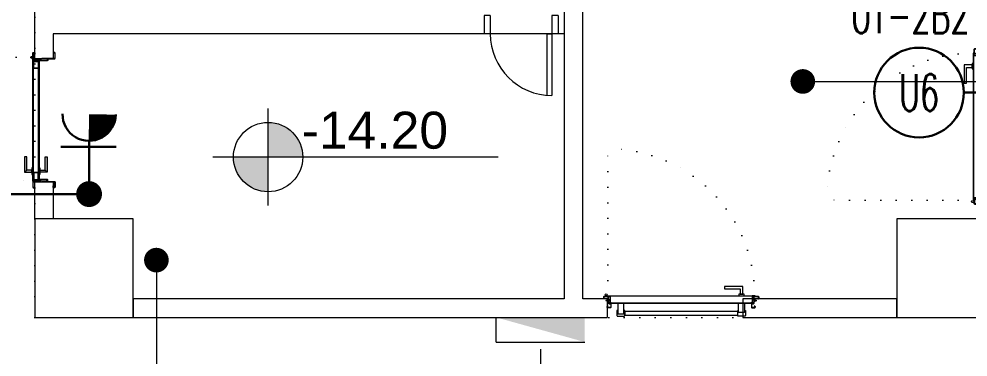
# Model space of a CAD drawing. Header units: metres. Extents: x -13194 to 152406, y -14653 to 29421.
# Drawn here: x 3647 to 4418, y 2368 to 2642 of the extents above; entities that cross this region are included whole.
import ezdxf
from ezdxf.enums import TextEntityAlignment as Align

# ---------------------------------------------------------------- set-up
doc = ezdxf.new("R2010")
doc.units = ezdxf.units.M
doc.header["$LTSCALE"] = 100
doc.header["$MEASUREMENT"] = 0
doc.linetypes.add('DOT2', pattern=[0.125, 0, -0.125])
doc.linetypes.add('HIDDEN', pattern=[0.375, 0.25, -0.125])
doc.layers.get('0').update_dxf_attribs({"color": 9, "lineweight": 9})
for name, color, linetype, lineweight in [('00', 9, 'Continuous', 9), ('01', 9, 'Continuous', 9), ('05S', 9, 'Continuous', 9), ('06B', 9, 'Continuous', 9), ('06D', 9, 'Continuous', 9), ('10', 9, 'Continuous', 9), ('14', 9, 'Continuous', 9), ('20', 9, 'DOT2', 9), ('21', 9, 'Continuous', 9), ('21_mahal200', 9, 'Continuous', 9), ('32-ekipman', 9, 'Continuous', 9), ('E-ETANŞ PRİZ', 7, 'Continuous', 30), ('E-HIZ KONTROL ANAHTARI', 7, 'Continuous', 30), ('E-KABLO', 7, 'Continuous', 30), ('E-LINYE', 7, 'Continuous', 30)]:
    doc.layers.add(name, color=color, linetype=linetype, lineweight=lineweight)
doc.styles.add('Arial', font='arial.ttf', dxfattribs={"height": 2.5})
doc.styles.add('E-YAZI', font='txttw.shx')
doc.styles.add('MuuM_TEXT-ITALIC', font='ARIALNI.TTF')
doc.styles.add('MuuM_TEXT-STANDART', font='ARIALN.TTF')
doc.dimstyles.new('MuuM_DIM200', dxfattribs={"dimscale": 20, "dimtxt": 2, "dimasz": 1, "dimexe": 1, "dimexo": 1, "dimgap": 1, "dimtad": 1, "dimdec": 1, "dimrnd": 0.5, "dimdsep": 46, "dimtxsty": 'MuuM_TEXT-STANDART', "dimblk": 'ARCHTICK', "dimcen": 0, "dimdle": 0.15, "dimclrd": 256, "dimclre": 256, "dimclrt": 256, "dimadec": 0, "dimazin": 0, "dimtfac": 5, "dimtdec": 1, "dimtix": 1, "dimtmove": 2, "dimatfit": 3, "dimldrblk": 'DOT', "dimfxl": 3, "dimfxlon": 1, "dimtolj": 1, "dimlwd": -1, "dimlwe": -1, "dimarcsym": 0})

# ---------------------------------------------------------------- blocks, each defined once
blk = doc.blocks.new('100_ETANŞ PRİZ')
at = {"layer": 'E-ETANŞ PRİZ', "color": 4}
for p, q in [((0, 2.4), (0, 0)), ((-1.223, 2.136), (1.279, 2.136))]:
    blk.add_line(p, q, dxfattribs=at)
at = {"layer": 'E-ETANŞ PRİZ', "color": 4, "const_width": 1.2}
blk.add_lwpolyline([(0.01, 3, -0.414214), (-0.6, 3.59)], format="xyb", dxfattribs=at)
at = {"layer": 'E-ETANŞ PRİZ', "color": 4}
blk.add_arc((0, 3.6), 1.2, 180.7551, 0.7551, dxfattribs=at)
blk = doc.blocks.new('p-kolon_80x80')
blk.add_lwpolyline([(-40, -40), (40, -40), (40, 40), (-40, 40)], close=True)
blk = doc.blocks.new('2.bod.sitatik')
at = {"layer": '01'}
for p in [(3700, -6190), (4400, -6190)]:
    blk.add_blockref('p-kolon_80x80', p, dxfattribs=at)
blk = doc.blocks.new('*U19')
at = {"ltscale": 15}
for p, q in [((-24.9, 0.9), (-25.7, 0)), ((-24.9, -0.9), (-25.7, 0)), ((-22.9, 1.5), (-24.9, 0.9)), ((-22.9, 1.5), (-22.9, -1.5)), ((-21.2, -2.7), (-18.1, 2.8)), ((-21, -2.7), (-17.9, 2.7)), ((-19.7, -2.7), (-16.6, 2.8)), ((-19.5, -2.7), (-16.4, 2.7)), ((-18.5, 1.5), (-18.3, 2)), ((-18.2, -2.7), (-15.1, 2.8)), ((-18, -2.7), (-14.9, 2.7)), ((-17, 1.5), (-16.8, 2)), ((-16.7, -2.7), (-13.6, 2.8)), ((-16.5, -2.7), (-13.4, 2.7)), ((-15.5, 1.5), (-15.3, 2)), ((-15.2, -2.7), (-12.1, 2.8)), ((-15, -2.7), (-11.9, 2.7)), ((-14, 1.5), (-13.8, 2)), ((-13.7, -2.7), (-10.6, 2.8)), ((-13.5, -2.7), (-10.4, 2.7)), ((-12.5, 1.5), (-12.3, 2)), ((-12.2, -2.7), (-9.1, 2.8)), ((-12, -2.7), (-8.9, 2.7)), ((-11, 1.5), (-10.8, 2)), ((-10.7, -2.7), (-7.6, 2.8)), ((-10.5, -2.7), (-7.4, 2.7)), ((-9.5, 1.5), (-9.3, 2)), ((-9.2, -2.7), (-6.1, 2.8)), ((-9, -2.7), (-5.9, 2.7)), ((-8, 1.5), (-7.8, 2)), ((-7.7, -2.7), (-4.6, 2.8)), ((-7.5, -2.7), (-4.4, 2.7)), ((-6.5, 1.5), (-6.3, 2)), ((-6.2, -2.7), (-3.1, 2.8)), ((-6, -2.7), (-2.9, 2.7)), ((-5, 1.5), (-4.8, 2)), ((-4.7, -2.7), (-1.6, 2.8)), ((-4.5, -2.7), (-1.4, 2.7)), ((-3.5, 1.5), (-3.3, 2)), ((-2, 1.5), (-1.8, 2)), ((-0.5, 4.2), (-1.5, 1.5)), ((0, 0.5), (-0.6, 0.5)), ((-24.9, -0.9), (-22.9, -1.5)), ((-8.6, -1.5), (-22.9, -1.5)), ((-21.2, -2.7), (-20.9, -1.5)), ((-20.3, -1.5), (-19.1, -1.5)), ((-19.7, -2.7), (-19.4, -1.5)), ((-18.8, -1.5), (-17.6, -1.5)), ((-18.2, -2.7), (-17.9, -1.5)), ((-17.3, -1.5), (-16.1, -1.5)), ((-16.7, -2.7), (-16.4, -1.5)), ((-15.8, -1.5), (-14.6, -1.5)), ((-15.2, -2.7), (-14.9, -1.5)), ((-14.3, -1.5), (-13.1, -1.5)), ((-13.7, -2.7), (-13.4, -1.5)), ((-12.8, -1.5), (-11.6, -1.5)), ((-12.2, -2.7), (-11.9, -1.5)), ((-11.3, -1.5), (-10.1, -1.5)), ((-10.7, -2.7), (-10.4, -1.5)), ((-9.8, -1.5), (-8.6, -1.5)), ((-9.2, -2.7), (-8.9, -1.5)), ((-8.3, -1.5), (-7.1, -1.5)), ((-7.7, -2.7), (-7.4, -1.5)), ((-6.8, -1.5), (-5.6, -1.5)), ((-6.2, -2.7), (-5.9, -1.5)), ((-5.3, -1.5), (-4.1, -1.5)), ((-4.7, -2.7), (-4.4, -1.5)), ((-3.8, -1.5), (-2.1, -1.5)), ((-0.5, -4.2), (-1.5, -1.5)), ((0, -0.5), (-0.6, -0.5))]:
    blk.add_line(p, q, dxfattribs=at)
for p, q in [((-6.9, 1.5), (-22.9, 1.5)), ((-17.4, 1.5), (-18.6, 1.5)), ((-15.9, 1.5), (-17.1, 1.5)), ((-14.4, 1.5), (-15.6, 1.5)), ((-12.9, 1.5), (-14.1, 1.5)), ((-11.4, 1.5), (-12.6, 1.5)), ((-9.9, 1.5), (-11.1, 1.5)), ((-8.4, 1.5), (-9.6, 1.5)), ((-6.9, 1.5), (-8.1, 1.5)), ((-5.4, 1.5), (-6.6, 1.5)), ((-3.9, 1.5), (-5.1, 1.5)), ((-2.4, 1.5), (-3.6, 1.5)), ((-1.5, 1.5), (-2.1, 1.5)), ((0, 0.5), (0, 4.1)), ((-1.5, -1.5), (-2.1, -1.5)), ((0, -0.5), (0, -4.1))]:
    blk.add_line(p, q)
for centre, radius, start, end in [((-26, 3.9), 3.92, 274.361, 322.10246), ((-26, -3.9), 3.92, 37.89754, 85.639), ((-18, 2.8), 0.0971, 330.32042, 150.32042), ((-16.5, 2.8), 0.0971, 330.32042, 150.32042), ((-15, 2.8), 0.0971, 330.32042, 150.32042), ((-13.5, 2.8), 0.0971, 330.32042, 150.32042), ((-12, 2.8), 0.0971, 330.32042, 150.32042), ((-10.5, 2.8), 0.0971, 330.32042, 150.32042), ((-9, 2.8), 0.0971, 330.32042, 150.32042), ((-7.5, 2.8), 0.0971, 330.32042, 150.32042), ((-6, 2.8), 0.0971, 330.32042, 150.32042), ((-4.5, 2.8), 0.0971, 330.32042, 150.32042), ((-3, 2.8), 0.0971, 330.32042, 150.32042), ((-1.5, 2.8), 0.0971, 330.32042, 150.32042), ((-0.6, 0), 0.486, 90, 270), ((-0.3, 4.1), 0.25, 0, 150.08641), ((-21.1, -2.7), 0.0971, 150.32042, 330.32042), ((-19.6, -2.7), 0.0971, 150.32042, 330.32042), ((-18.1, -2.7), 0.0971, 150.32042, 330.32042), ((-16.6, -2.7), 0.0971, 150.32042, 330.32042), ((-15.1, -2.7), 0.0971, 150.32042, 330.32042), ((-13.6, -2.7), 0.0971, 150.32042, 330.32042), ((-12.1, -2.7), 0.0971, 150.32042, 330.32042), ((-10.6, -2.7), 0.0971, 150.32042, 330.32042), ((-9.1, -2.7), 0.0971, 150.32042, 330.32042), ((-7.6, -2.7), 0.0971, 150.32042, 330.32042), ((-6.1, -2.7), 0.0971, 150.32042, 330.32042), ((-4.6, -2.7), 0.0971, 150.32042, 330.32042), ((-0.3, -4.1), 0.25, 209.91359, 0)]:
    blk.add_arc(centre, radius, start, end, dxfattribs=at)
blk = doc.blocks.new('conta')
at = {"ltscale": 10}
for p, q in [((-2649.87, 5345.53), (-2649.81, 5345.61)), ((-2649.72, 5345.4), (-2649.28, 5345.4)), ((-2649.25, 5345.41), (-2649.09, 5345.51)), ((-2648.83, 5344.87), (-2648.56, 5345.24)), ((-2648.77, 5345.12), (-2648.63, 5345.3)), ((-2648.56, 5345.31), (-2648.56, 5345.31)), ((-2649.88, 5344.46), (-2649.78, 5344.3)), ((-2649.78, 5344.3), (-2649.74, 5344.3)), ((-2648.97, 5344.05), (-2648.78, 5343.8)), ((-2648.87, 5344.09), (-2648.7, 5343.86)), ((-2648.71, 5343.79), (-2648.71, 5343.79))]:
    blk.add_line(p, q, dxfattribs=at)
for centre, radius, start, end in [((-2653.03, 5345), 3.19, 350.46739, 8.93723), ((-2649.83, 5345.5), 0.05, 140.63452, 188.93723), ((-2649.74, 5345.58), 0.0696, 22.24275, 159.25804), ((-2650.94, 5345.01), 1.24, 340.33821, 16.77718), ((-2649.72, 5345.37), 0.03, 90, 196.77718), ((-2649.28, 5345.45), 0.05, 270, 303.00619), ((-2649.08, 5345.49), 0.03, 4.79721, 123.00619), ((-2650.22, 5344.99), 1.27, 338.70659, 23.04177), ((-2649.01, 5345.57), 0.05, 18.79511, 42.1429), ((-2651.17, 5344.83), 2.33, 7.58966, 18.79511), ((-2658.2, 5345.19), 9.36, 353.68569, 357.8537), ((-2648.81, 5345.15), 0.05, 187.58966, 322.73473), ((-2648.79, 5344.84), 0.05, 142.73473, 180.2669), ((-2648.59, 5345.27), 0.05, 52.73473, 142.73473), ((-2648.59, 5345.27), 0.05, 322.73473, 52.73473), ((-2649.87, 5344.47), 0.02, 170.46739, 213.74513), ((-2649.74, 5344.58), 0.03, 160.33821, 273.26661), ((-2649.56, 5341.55), 3.01, 80.43616, 93.26661), ((-2649.22, 5344.14), 0.231, 353.95711, 81.90038), ((-2649.06, 5344.54), 0.03, 260.43616, 338.70659), ((-2648.89, 5344.11), 0.1, 173.95711, 217.26527), ((-2648.79, 5344.15), 0.1, 173.68569, 217.26527), ((-2648.74, 5343.83), 0.05, 217.26527, 307.26527), ((-2648.74, 5343.83), 0.05, 307.26527, 37.26527)]:
    blk.add_arc(centre, radius, start, end, dxfattribs=at)
for points, knots in [([(-2648.98, 5345.6), (-2649, 5345.63), (-2649.09, 5345.71), (-2649.23, 5345.44), (-2649.32, 5345.74), (-2649.39, 5345.46), (-2649.51, 5345.75), (-2649.59, 5345.5), (-2649.65, 5345.57), (-2649.68, 5345.61)], [0.0086373, 0.0086373, 0.0086373, 0.0086373, 0.1097304, 0.3133405, 0.4430081, 0.5658764, 0.7165186, 0.8527974, 0.9648495, 0.9648495, 0.9648495, 0.9648495]), ([(-2649.74, 5344.31), (-2649.74, 5344.34), (-2649.7, 5344.52), (-2649.59, 5344.33), (-2649.34, 5344.36), (-2649.23, 5344.37), (-2649.18, 5344.37)], [0, 0, 0, 0, 0.1008757, 0.3841126, 0.5436166, 0.6906785, 0.6906785, 0.6906785, 0.6906785])]:
    blk.add_open_spline(points, degree=3, knots=knots, dxfattribs=at)
blk = doc.blocks.new('p-yn_sackasa')
at = {"layer": '10', "linetype": 'Continuous'}
for p, q in [((-2.19, 0), (-2.19, -0.15)), ((0, 6.16), (0, 6.9)), ((0.01, 6.9), (0.01, 6.15)), ((0.14, 6.9), (0.14, 6.16)), ((0.15, 6.9), (0.15, 6.16)), ((2.69, 7.16), (0.26, 7.16)), ((2.69, 7.15), (0.26, 7.15)), ((2.69, 7.02), (0.26, 7.02)), ((0.26, 7.01), (2.69, 7.01)), ((0.26, 6.05), (0.76, 6.05)), ((0.75, 6.04), (0.26, 6.04)), ((0.26, 5.91), (0.75, 5.91)), ((0.76, 5.9), (0.26, 5.9)), ((0.67, -0.71), (0.67, 2.27)), ((0.69, -0.71), (0.69, 2.27)), ((0.75, 5.91), (0.75, 6.04)), ((0.76, 5.9), (0.76, 6.05)), ((0.81, -0.71), (0.81, 2.27)), ((0.83, -0.71), (0.83, 2.27)), ((0.92, 2.33), (0.95, 2.32)), ((0.93, 2.34), (0.95, 2.33)), ((1.01, 2.46), (0.99, 2.47)), ((0.99, 2.46), (1.01, 2.45)), ((1.11, 2.52), (1.11, 3.73)), ((1.12, 2.52), (1.12, 3.73)), ((1.25, 3.73), (1.25, 2.52)), ((1.26, 2.52), (1.26, 3.73)), ((1.37, 3.98), (2.49, 3.98)), ((2.49, 3.97), (1.37, 3.97)), ((1.37, 3.84), (2.49, 3.84)), ((2.49, 3.83), (1.37, 3.83)), ((2.6, 3.69), (2.5, 3.36)), ((2.51, 3.35), (2.61, 3.69)), ((2.73, 3.65), (2.63, 3.32)), ((2.74, 3.64), (2.64, 3.31)), ((2.8, 3.29), (2.8, 6.9)), ((2.81, 3.29), (2.81, 6.9)), ((2.94, 3.29), (2.94, 6.9)), ((2.95, 3.29), (2.95, 6.9)), ((-2.95, -0.25), (-2.95, -1.75)), ((-2.94, -1.75), (-2.94, -0.25)), ((-2.81, -0.25), (-2.81, -1.75)), ((-2.8, -0.25), (-2.8, -1.75)), ((-2.19, 0), (-2.7, 0)), ((-2.2, -0.01), (-2.7, -0.01)), ((-2.2, -0.14), (-2.7, -0.14)), ((-2.19, -0.15), (-2.7, -0.15)), ((1.01, -1.85), (-2.7, -1.85)), ((1.01, -1.86), (-2.7, -1.86)), ((-2.7, -1.99), (1.01, -1.99)), ((1.01, -2), (-2.7, -2)), ((-2.2, -0.14), (-2.2, -0.01)), ((0.92, -0.77), (0.95, -0.76)), ((0.93, -0.78), (0.95, -0.77)), ((0.99, -0.89), (1.01, -0.88)), ((1.01, -0.89), (0.99, -0.91)), ((1.11, -0.96), (1.11, -1.75)), ((1.12, -0.96), (1.12, -1.75)), ((1.25, -0.96), (1.25, -1.75)), ((1.26, -0.96), (1.26, -1.75))]:
    blk.add_line(p, q, dxfattribs=at)
for points in [[(0.15, 2.14), (0.67, 2.14), (0.67, -0.54), (0.15, -0.54)], [(0.15, 2.14), (0.41, 2.14), (0.41, -0.54), (0.15, -0.54)]]:
    blk.add_lwpolyline(points, close=True, dxfattribs=at)
for centre, radius, start, end in [((0.26, 6.9), 0.261, 90, 180), ((0.26, 6.16), 0.261, 180, 270), ((0.26, 6.9), 0.249, 90, 180), ((0.26, 6.16), 0.249, 181.34499, 271.35021), ((0.26, 6.9), 0.122, 90, 180), ((0.26, 6.16), 0.122, 180, 270), ((0.26, 6.9), 0.11, 90, 180), ((0.26, 6.16), 0.11, 180, 270), ((0.89, 2.27), 0.219, 63.21528, 180), ((0.89, 2.27), 0.206, 63.21689, 180), ((0.89, 2.27), 0.0801, 63.21502, 180), ((0.89, 2.27), 0.0674, 63.21445, 180), ((1.04, 2.52), 0.206, 243.2197, 0), ((1.04, 2.52), 0.219, 243.21479, 0), ((1.04, 2.52), 0.0801, 243.22028, 0), ((1.04, 2.52), 0.0674, 243.21287, 0), ((1.37, 3.73), 0.253, 90, 180), ((1.37, 3.73), 0.24, 90, 180), ((1.37, 3.73), 0.114, 90, 180), ((1.37, 3.73), 0.101, 90, 180), ((2.49, 3.72), 0.261, 342.86025, 90), ((2.49, 3.72), 0.249, 342.86129, 90), ((2.49, 3.72), 0.122, 342.86074, 90), ((2.49, 3.72), 0.11, 342.86215, 90), ((2.72, 3.29), 0.232, 162.8601, 0), ((2.72, 3.29), 0.219, 162.86127, 0), ((2.72, 3.29), 0.0927, 162.86053, 0), ((2.72, 3.29), 0.0801, 162.86241, 0), ((2.69, 6.9), 0.261, 0, 90), ((2.69, 6.9), 0.249, 0, 90), ((2.69, 6.9), 0.122, 0, 90), ((2.69, 6.9), 0.11, 0, 90), ((-2.7, -0.25), 0.253, 90, 180), ((-2.7, -1.75), 0.253, 180, 270), ((-2.7, -0.25), 0.24, 90, 180), ((-2.7, -1.75), 0.24, 180, 270), ((-2.7, -0.25), 0.114, 90, 180), ((-2.7, -1.75), 0.114, 180, 270), ((-2.7, -0.25), 0.101, 90, 180), ((-2.7, -1.75), 0.101, 180, 270), ((0.89, -0.71), 0.219, 180, 296.78496), ((0.89, -0.71), 0.206, 180, 296.78515), ((0.89, -0.71), 0.0801, 180, 296.78498), ((0.89, -0.71), 0.0674, 180, 180.52454), ((0.89, -0.71), 0.0674, 180, 296.78713), ((1.04, -0.96), 0.219, 0, 116.78545), ((1.04, -0.96), 0.206, 0, 116.78362), ((1.04, -0.96), 0.0801, 0, 116.78105), ((1.04, -0.96), 0.0674, 0, 116.78713), ((1.01, -1.75), 0.114, 270, 0), ((1.01, -1.75), 0.24, 270, 0), ((1.01, -1.75), 0.101, 270, 0), ((1.01, -1.75), 0.253, 270, 0)]:
    blk.add_arc(centre, radius, start, end, dxfattribs=at)
at = {"layer": '10', "xscale": 0.0842696629213483, "yscale": 0.0842696629213483, "zscale": 0.0842696629213483}
blk.add_blockref('*U19', (0.95, 1.35), dxfattribs=at)
at = {"layer": '14', "xscale": -0.7887640449438696, "yscale": 0.7887640449438696, "zscale": 0.7887640449438204, "rotation": 90}
blk.add_blockref('conta', (4217.78, -2086.42), dxfattribs=at)
blk = doc.blocks.new('*U403')
at = {"layer": '06D'}
for points in [[(110.12, 4.76), (110.12, 11.01), (95.12, 11.01), (95.12, 9.14), (107.87, 9.14), (107.87, 9.14), (107.87, 4.76), (110.12, 4.76)], [(111.2, 3.51), (111.2, 4.76), (106.8, 4.76), (106.8, 3.51), (111.2, 3.51)]]:
    blk.add_lwpolyline(points, dxfattribs=at)
for points in [[(8.5, -11.11), (13.5, -11.11), (13.5, -2.49), (8.5, -2.49)], [(111.5, -9.99), (106.5, -9.99), (106.5, -2.49), (111.5, -2.49)], [(14.12, -12.36), (105.87, -12.36), (105.87, -9.23), (14.12, -9.23)]]:
    blk.add_lwpolyline(points, close=True, dxfattribs=at)
for points in [[(8.5, -8.61), (7.87, -8.61), (7.87, -12.61, 0.414214), (8.25, -12.98), (13.75, -12.98, 0.414214), (14.12, -12.61), (14.12, -8.61), (13.5, -8.61)], [(111.5, -8.61), (112.12, -8.61), (112.12, -12.61, -0.414214), (111.75, -12.98), (106.25, -12.98, -0.414214), (105.87, -12.61), (105.87, -8.61), (106.5, -8.61)]]:
    blk.add_lwpolyline(points, format="xyb", dxfattribs=at)
at = {"layer": '10', "ltscale": 10}
for p, q in [((-1.6, 3.68), (-1.73, 3.58)), ((-1.6, 3.68), (-1.73, 3.58)), ((-1.22, 3.11), (-1.22, 3.24)), ((-1.22, 3.11), (-1.22, 3.24)), ((-1.22, 3.11), (-1.05, 3.11)), ((-1.22, 3.11), (-1.05, 3.11)), ((-1.05, 2.95), (-1.05, 3.38)), ((-1.05, 2.95), (-1.05, 3.38)), ((-0.84, 2.95), (-0.84, 3.38)), ((-0.84, 2.95), (-0.84, 3.38)), ((0.3, 3.41), (0.3, 3.29)), ((0.4, 3.51), (119.6, 3.51)), ((0.4, 3.19), (2.25, 3.19)), ((0.45, 3.36), (119.54, 3.36)), ((0.45, 3.36), (0.45, 3.34)), ((0.45, 3.34), (2.35, 3.34)), ((1, 0.04), (2, 0.69)), ((2, 1.13), (2, 0.69)), ((2.3, 1.13), (2, 1.13)), ((2, 0.69), (2, -0.81)), ((2.3, 3.14), (2.3, -2.39)), ((2.3, 0.69), (2.3, 1.13)), ((2.3, -0.81), (2.3, 0.69)), ((2.45, 3.24), (2.45, -2.29)), ((117.55, 3.24), (117.55, -2.29)), ((119.54, 3.34), (117.65, 3.34)), ((117.7, 3.14), (117.7, -2.39)), ((117.7, 1.13), (117.7, -0.37)), ((118, 1.13), (117.7, 1.13)), ((117.7, 1.13), (117.7, -0.37)), ((118, 1.13), (117.7, 1.13)), ((119.6, 3.19), (117.75, 3.19)), ((118, -0.37), (118, 1.13)), ((118, -0.37), (118, 1.13)), ((118, 0.88), (119, 0.88)), ((118, 0.88), (119, 0.88)), ((118, 0.68), (119, 0.68)), ((118, 0.68), (119, 0.68)), ((119, 0.28), (118, -0.37)), ((119, 0.28), (118, -0.37)), ((119.55, 3.36), (119.55, 3.34)), ((119.7, 3.41), (119.7, 3.29)), ((2, -0.36), (1, -0.36)), ((2, -0.56), (1, -0.56)), ((2, -0.81), (2.3, -0.81)), ((2.4, -2.49), (117.6, -2.49)), ((2.5, -2.34), (117.5, -2.34)), ((117.7, -0.37), (117.7, -0.81)), ((117.7, -0.37), (117.7, -0.81)), ((117.7, -0.81), (118, -0.81)), ((117.7, -0.81), (118, -0.81)), ((118, -0.81), (118, -0.37)), ((118, -0.81), (118, -0.37))]:
    blk.add_line(p, q, dxfattribs=at)
blk.add_circle((-0.95, 4.22), 0.843, dxfattribs=at)
blk.add_circle((-0.95, 4.22), 0.843, dxfattribs=at)
for centre, radius, start, end in [((-0.95, 4.22), 1.01, 219.4092, 254.28614), ((-0.95, 4.22), 1.01, 219.4092, 254.28614), ((-0.42, 3.21), 0.428, 156.35197, 217.62095), ((-0.42, 3.21), 0.428, 156.35197, 217.62095), ((-0.42, 3.21), 0.302, 105.55242, 240.03149), ((-0.42, 3.21), 0.302, 105.55242, 240.03149), ((0.4, 3.41), 0.1, 90, 180), ((0.4, 3.29), 0.1, 180, 270), ((0.45, 3.36), 0.005, 90, 180), ((0.45, 3.34), 0.005, 180, 270), ((2.25, 3.14), 0.05, 0, 90), ((2.35, 3.24), 0.1, 0, 90), ((117.65, 3.24), 0.1, 90, 180), ((117.75, 3.14), 0.05, 90, 180), ((119.54, 3.36), 0.005, 0, 90), ((119.54, 3.34), 0.005, 270, 0), ((119.6, 3.41), 0.1, 0, 90), ((119.6, 3.29), 0.1, 270, 0), ((2.4, -2.39), 0.1, 180, 270), ((2.5, -2.29), 0.05, 180, 270), ((117.56, -2.35), 0.141, 284.92708, 345.07292)]:
    blk.add_arc(centre, radius, start, end, dxfattribs=at)
at = {"layer": '20'}
blk.add_lwpolyline([(0.3, 3.35), (0.3, 122.75, -0.414214), (119.7, 3.35, 1)], format="xyb", dxfattribs=at)
at = {"xscale": -1, "rotation": 180}
blk.add_blockref('p-yn_sackasa', (0, 0.95), dxfattribs=at)
at = {"rotation": 180}
blk.add_blockref('p-yn_sackasa', (120, 0.95), dxfattribs=at)
blk = doc.blocks.new('gr-p-barel kilitli kapı kolu')
at = {"layer": '05S'}
h = blk.add_hatch(color=256, dxfattribs=at)
h.paths.add_polyline_path([(1.3, 0.8), (-1.3, 0.8), (-1.3, 0.7), (1.3, 0.7)])
h.paths.add_polyline_path([(2.75, 0.7), (-2.75, 0.7), (-2.75, 0), (2.75, 0)])
h.paths.add_polyline_path([(-11.7, 4.9), (-11.7, 6.7), (0.9, 6.7), (0.9, 0.8), (-0.9, 0.8), (-0.9, 4.9)])
at = {"flags": 128}
for points in [[(-0.9, 0.8), (-0.9, 4.9), (-11.7, 4.9), (-11.7, 6.7), (0.9, 6.7), (0.9, 0.8)], [(-0.8, 5), (0.8, 6.6)]]:
    blk.add_lwpolyline(points, dxfattribs=at)
blk.add_lwpolyline([(-2.75, 0), (-2.75, 0.7), (2.75, 0.7), (2.75, 0)])
blk.add_lwpolyline([(-1.3, 0.7), (1.3, 0.7), (1.3, 0.8), (-1.3, 0.8)], close=True)
blk = doc.blocks.new('prf-scr2')
at = {"linetype": 'DOT2', "ltscale": 10}
blk.add_line((0, 0.19), (0, -1.06), dxfattribs=at)
for p, q in [((0.09, -0.24), (-0.09, -0.2)), ((-0.09, -0.24), (0.09, -0.28)), ((0.09, -0.32), (-0.09, -0.28)), ((-0.09, -0.32), (0.09, -0.36)), ((0.09, -0.4), (-0.09, -0.36)), ((-0.09, -0.4), (0.09, -0.44)), ((0.09, -0.48), (-0.09, -0.44)), ((-0.09, -0.48), (0.09, -0.52)), ((0.09, -0.56), (-0.09, -0.52)), ((-0.09, -0.56), (0.09, -0.6)), ((0.09, -0.64), (-0.09, -0.6)), ((-0.09, -0.64), (0.09, -0.68)), ((0.09, -0.72), (-0.09, -0.68)), ((-0.09, -0.72), (0.09, -0.76)), ((0.06, -0.84), (-0.08, -0.76)), ((-0.07, -0.8), (0.06, -0.84)), ((0.09, -0.17), (0, -0.15)), ((0, -0.18), (0.09, -0.2))]:
    blk.add_line(p, q)
blk.add_lwpolyline([(0.23, 0), (-0.23, 0), (-0.23, -0.01), (-0.12, -0.14), (0.12, -0.14), (0.23, -0.01), (0.23, 0)], close=True)
for points in [[(0.23, -0.01), (-0.23, -0.01)], [(-0.09, -0.14), (-0.09, -0.2), (-0.12, -0.22), (-0.12, -0.23), (-0.09, -0.24), (-0.09, -0.28), (-0.12, -0.3), (-0.12, -0.31), (-0.09, -0.32), (-0.09, -0.36), (-0.12, -0.38), (-0.12, -0.39), (-0.09, -0.4), (-0.09, -0.44), (-0.12, -0.46), (-0.12, -0.46), (-0.09, -0.48), (-0.09, -0.52), (-0.12, -0.54), (-0.12, -0.54), (-0.09, -0.56), (-0.09, -0.6), (-0.12, -0.62), (-0.12, -0.62), (-0.09, -0.64), (-0.09, -0.68), (-0.12, -0.69), (-0.12, -0.7), (-0.09, -0.72), (-0.09, -0.73), (-0.08, -0.76), (-0.1, -0.77), (-0.1, -0.78), (-0.07, -0.8), (-0.01, -0.94), (0, -0.95), (0.01, -0.94), (0.08, -0.76), (0.09, -0.76), (0.12, -0.74), (0.12, -0.73), (0.09, -0.72), (0.09, -0.68), (0.12, -0.66), (0.12, -0.66), (0.09, -0.64), (0.09, -0.6), (0.12, -0.58), (0.12, -0.58), (0.09, -0.56), (0.09, -0.52), (0.12, -0.5), (0.12, -0.5), (0.09, -0.48), (0.09, -0.44), (0.12, -0.43), (0.12, -0.42), (0.09, -0.4), (0.09, -0.36), (0.12, -0.35), (0.12, -0.34), (0.09, -0.32), (0.09, -0.28), (0.12, -0.27), (0.12, -0.26), (0.09, -0.24), (0.09, -0.2), (0.12, -0.19), (0.12, -0.18), (0.09, -0.17), (0.09, -0.14)]]:
    blk.add_lwpolyline(points)
blk = doc.blocks.new('K-SAC-01')
at = {"layer": '10'}
for points in [[(-4.6, 16.2, -0.414214), (-4.5, 16.3), (-0.1, 16.3, -0.414214), (0, 16.2), (0, 5.9), (0.2, 5.9), (0.2, 16.2, 0.414214), (-0.1, 16.5), (-4.5, 16.5, 0.414214), (-4.8, 16.2), (-4.8, 15.3, 0.414214), (-4.5, 15), (-3.4, 15), (-3.4, 15.2), (-4.5, 15.2, -0.414214), (-4.6, 15.3)], [(104.6, 16.2, 0.414214), (104.5, 16.3), (100.1, 16.3, 0.414214), (100, 16.2), (100, 5.9), (99.8, 5.9), (99.8, 16.2, -0.414214), (100.1, 16.5), (104.5, 16.5, -0.414214), (104.8, 16.2), (104.8, 15.3, -0.414214), (104.5, 15), (103.4, 15), (103.4, 15.2), (104.5, 15.2, 0.414214), (104.6, 15.3)], [(0.2, 10.3, -0.414214), (0.5, 10.6), (1.5, 10.6, -0.414214), (1.8, 10.3), (1.8, 3.9, -0.414214), (1.5, 3.6, -0.414214), (1.2, 3.9), (1.2, 4.8), (0.2, 4.8), (0.2, -1.2, -0.414214), (-0.1, -1.5), (-4.5, -1.5, -0.414214), (-4.8, -1.2), (-4.8, -0.3, -0.414214), (-4.5, 0), (-3.4, 0), (-3.4, -0.2), (-4.5, -0.2, 0.414214), (-4.6, -0.3), (-4.6, -1.2, 0.414214), (-4.5, -1.3), (-0.1, -1.3, 0.414214), (0, -1.2), (0, 5), (1.4, 5), (1.4, 3.9, 0.414214), (1.5, 3.8, 0.414214), (1.6, 3.9), (1.6, 10.3, 0.414214), (1.5, 10.4), (0.5, 10.4, 0.414214), (0.4, 10.3), (0.4, 9.4), (0.2, 9.4)], [(99.8, 10.3, 0.414214), (99.5, 10.6), (98.5, 10.6, 0.414214), (98.2, 10.3), (98.2, 3.9, 0.414214), (98.5, 3.6, 0.414214), (98.8, 3.9), (98.8, 4.8), (99.8, 4.8), (99.8, -1.2, 0.414214), (100.1, -1.5), (104.5, -1.5, 0.414214), (104.8, -1.2), (104.8, -0.3, 0.414214), (104.5, 0), (103.4, 0), (103.4, -0.2), (104.5, -0.2, -0.414214), (104.6, -0.3), (104.6, -1.2, -0.414214), (104.5, -1.3), (100.1, -1.3, -0.414214), (100, -1.2), (100, 5), (98.6, 5), (98.6, 3.9, -0.414214), (98.5, 3.8, -0.414214), (98.4, 3.9), (98.4, 10.3, -0.414214), (98.5, 10.4), (99.5, 10.4, -0.414214), (99.6, 10.3), (99.6, 9.4), (99.8, 9.4)], [(-0.38, -2.01), (1, -1.37), (1, 1.5), (1.2, 1.5), (1.2, -1.5), (-0.27, -2.18, -14.796002)]]:
    blk.add_lwpolyline(points, format="xyb", close=True, dxfattribs=at)
for points in [[(98.8, 0.15), (98.8, 2.15), (99.1, 2.15), (99.1, 3.19), (1.5, 3.19), (1.5, 2.15), (1.8, 2.15), (1.8, 0.15), (1.5, 0.15), (1.5, 1.85), (1.2, 1.85), (1.2, 3.49), (99.4, 3.49), (99.4, 1.85), (99.1, 1.85), (99.1, 0.15)], [(98.8, 2.15), (98.8, 0.15), (99.4, 0.15), (99.4, -1.5), (1.2, -1.5), (1.2, 0.15), (1.8, 0.15), (1.8, 2.15), (2.1, 2.15), (2.1, -0.15), (1.5, -0.15), (1.5, -1.2), (99.1, -1.2), (99.1, -0.15), (98.5, -0.15), (98.5, 2.15), (98.8, 2.15)]]:
    blk.add_lwpolyline(points, dxfattribs=at)
for points in [[(2.1, 3), (8.1, 3), (8.1, -1), (2.1, -1)], [(2.4, 2.7), (7.8, 2.7), (7.8, -0.7), (2.4, -0.7)], [(98.5, 3), (92.5, 3), (92.5, -1), (98.5, -1)], [(98.2, 2.7), (92.8, 2.7), (92.8, -0.7), (98.2, -0.7)]]:
    blk.add_lwpolyline(points, close=True, dxfattribs=at)
blk.add_circle((-0.95, -2.5), 0.55, dxfattribs=at)
at = {"layer": '20', "linetype": 'HIDDEN'}
for points in [[(-0.2, -1.3), (-0.2, 0), (-1.7, 0), (-1.7, -1.3)], [(-0.4, -1.99), (-0.4, -0.2), (-1.5, -0.2), (-1.5, -1.99)]]:
    blk.add_lwpolyline(points, dxfattribs=at)
at = {"layer": '20'}
blk.add_lwpolyline([(-0.95, -2.5), (-0.95, -102.85)], dxfattribs=at)
blk.add_arc((-0.95, -2.5), 100.35, 270, 1.51314, dxfattribs=at)
at = {"layer": '06B'}
blk.add_blockref('gr-p-barel kilitli kapı kolu', (91.4, 3.51), dxfattribs=at)
at = {"layer": '06B', "xscale": -1, "rotation": 180}
blk.add_blockref('gr-p-barel kilitli kapı kolu', (91.4, -1.51), dxfattribs=at)
at = {"layer": '10', "xscale": -1, "rotation": 90}
blk.add_blockref('prf-scr2', (1.5, 1), dxfattribs=at)
at = {"layer": '10', "rotation": 270}
blk.add_blockref('prf-scr2', (99.1, 1.22), dxfattribs=at)
blk = doc.blocks.new('0_elevationtarget-p-bk')
h = blk.add_hatch(color=250)
h.paths.add_polyline_path([(1.875, 0, 0.414214), (0, 1.875), (0, 0)])
h.paths.add_polyline_path([(0, 0), (-1.875, 0, 0.414214), (0, -1.875)])
blk.add_line((0, -2.625), (0, 2.625))
blk.add_lwpolyline([(12.453, 0), (-3, 0)])
blk.add_circle((0, 0), 1.875)
at = {"style": 'Arial'}
blk.add_attdef('BITMISKOT', text='', height=2, dxfattribs=at).set_placement((4.5, 0), align=Align.BOTTOM_LEFT)
at = {"style": 'MuuM_TEXT-ITALIC'}
blk.add_attdef('FINISHINGFLOORLEVEL', text='', height=2, dxfattribs=at).set_placement((4.5, -0.592), align=Align.TOP_LEFT)
blk = doc.blocks.new('YD-72-20')
at = {"linetype": 'Continuous'}
for p, q in [((0, 0.7139), (-0.0282, 0.6343)), ((0, 0.7139), (0.0282, 0.6343)), ((0, 0.4335), (0, 0.7139)), ((0.225, 0.3547), (0, 0.4335)), ((-0.225, 0.3547), (0.225, 0.3547)), ((-0.225, 0.3547), (0, 0.276)), ((0, 0.058), (0, 0.276)), ((0.36, 0), (-0.36, 0)), ((0.36, 0), (0.36, -0.2))]:
    blk.add_line(p, q, dxfattribs=at)
blk.add_solid([(0.36, -0.2), (-0.36, 0), (-0.36, -0.2)])
blk = doc.blocks.new('A$C29B32992')
at = {"xscale": 100, "yscale": 100, "zscale": 100, "rotation": 180}
blk.add_blockref('YD-72-20', (4070.67, -8510.12), dxfattribs=at)
blk = doc.blocks.new('_ArchTick')
at = {"color": 0, "linetype": 'ByBlock', "const_width": 0.15}
blk.add_lwpolyline([(-0.5, -0.5), (0.5, 0.5)], dxfattribs=at)
blk = doc.blocks.new('_Dot')
at = {"color": 0, "linetype": 'ByBlock', "lineweight": -2}
blk.add_line((-0.5, 0), (-1, 0), dxfattribs=at)
at = {"color": 0, "linetype": 'ByBlock', "const_width": 0.5}
blk.add_lwpolyline([(-0.25, 0, 1), (0.25, 0, 1)], format="xyb", close=True, dxfattribs=at)
blk = doc.blocks.new('ttttttttttttt')
for points in [[(3983.49, -30733.6), (3983.49, -30748.6)], [(3988.49, -30733.6), (3983.49, -30733.6)], [(3988.49, -30733.6), (3988.49, -30748.6)], [(4043.49, -30733.6), (4038.49, -30733.6)], [(4038.49, -30733.6), (4038.49, -30748.6)], [(4043.49, -30733.6), (4043.49, -30748.6)], [(3988.49, -30748.6), (3983.49, -30748.6)], [(4034.49, -30748.6), (3988.49, -30748.6)], [(4034.49, -30748.6), (4034.49, -30798.6)], [(4034.49, -30748.6), (4038.49, -30748.6)], [(4043.49, -30748.6), (4038.49, -30748.6)], [(4038.49, -30748.6), (4038.49, -30798.6)]]:
    blk.add_lwpolyline(points)
blk.add_arc((4038.49, -30748.6), 50, 180, 270)
blk = doc.blocks.new('2.bod.Mimari')
at = {"layer": '00'}
for points in [[(4125, -6215), (4105, -6215), (4105, -5950), (4090, -5950), (4090, -6215), (3740, -6215), (3740, -6230), (4125, -6230)], [(3660, -6000), (3660, -5965)], [(3660, -6020), (3660, -6000)], [(4090, -6000), (3675, -6000), (3675, -6020)], [(3660, -6020), (3675, -6020)], [(3660, -6150), (3660, -6120)], [(3660, -6120), (3675, -6120)], [(3675, -6120), (3675, -6150)], [(4125, -6215), (4125, -6230)], [(4235, -6230), (4360, -6230), (4360, -6215), (4360, -6215), (4235, -6215)], [(4235, -6215), (4235, -6230)]]:
    blk.add_lwpolyline(points, dxfattribs=at)
at = {"layer": '20'}
blk.add_lwpolyline([(3660, -6230), (4440, -6230), (4440, -4550), (3660, -4550)], close=True, dxfattribs=at)
blk.add_blockref('ttttttttttttt', (41.51, 24748.6))
at = {"rotation": 270}
blk.add_blockref('K-SAC-01', (3660, -6020), dxfattribs=at)
at = {"layer": '10', "rotation": 90.00000000000001}
blk.add_blockref('*U403', (4425.95, -6135.15), dxfattribs=at)
at = {"layer": '10'}
blk.add_blockref('*U403', (4125, -6215.95), dxfattribs=at)
at = {"layer": '21'}
ref = blk.add_blockref('0_elevationtarget-p-bk', (3849.55, -6099.97), dxfattribs=dict(at, xscale=15, yscale=15, zscale=15))
ref.add_attrib('BITMISKOT', '-14.20', dxfattribs={"layer": '0', "height": 30, "style": 'Arial'}).set_placement((3876.87, -6102.16), align=Align.BOTTOM_LEFT)
at = {"layer": '32-ekipman'}
blk.add_blockref('A$C29B32992', (0, 2260.12), dxfattribs=at)
at = {"layer": '21_mahal200'}
for points in [[(4283.75, -6038.63), (4747.86, -6038.57)], [(3758.83, -6183.57), (3758.83, -6322.24)]]:
    blk.add_leader(points, dimstyle='MuuM_DIM200', override={"dimasz": 1, "dimfxl": 10}, dxfattribs=at)

msp = doc.modelspace()

# ---------------------------------------------------------------- linework, layer by layer
at = {"layer": 'E-HIZ KONTROL ANAHTARI', "color": 6}
msp.add_line((3704.16, 2500), (3640, 2500), dxfattribs=at)
at = {"layer": 'E-KABLO', "color": 4, "const_width": 10.5}
msp.add_lwpolyline([(3698.91, 2500, 1), (3709.41, 2500, 1)], format="xyb", close=True, dxfattribs=at)
at = {"layer": 'E-LINYE', "color": 7, "linetype": 'Continuous'}
msp.add_line((4474.22, 2582.36), (4414.56, 2582.36), dxfattribs=at)
msp.add_circle((4378.18, 2582.36), 36.38, dxfattribs=at)

# ---------------------------------------------------------------- block references
for name in ['2.bod.sitatik', '2.bod.Mimari']:
    msp.add_blockref(name, (0, 8630))
at = {"layer": 'E-ETANŞ PRİZ', "xscale": -18, "yscale": 18, "zscale": 18}
msp.add_blockref('100_ETANŞ PRİZ', (3704.16, 2500), dxfattribs=at)

# ---------------------------------------------------------------- texts
at = {"layer": 'E-LINYE', "color": 3, "linetype": 'Continuous', "style": 'E-YAZI', "width": 0.6}
for s, p in [('UT-2B2', (4370.97, 2645.51)), ('U6', (4378.18, 2582.36))]:
    msp.add_text(s, height=30, dxfattribs=at).set_placement(p, align=Align.MIDDLE_CENTER)

doc.saveas('drawing.dxf')
